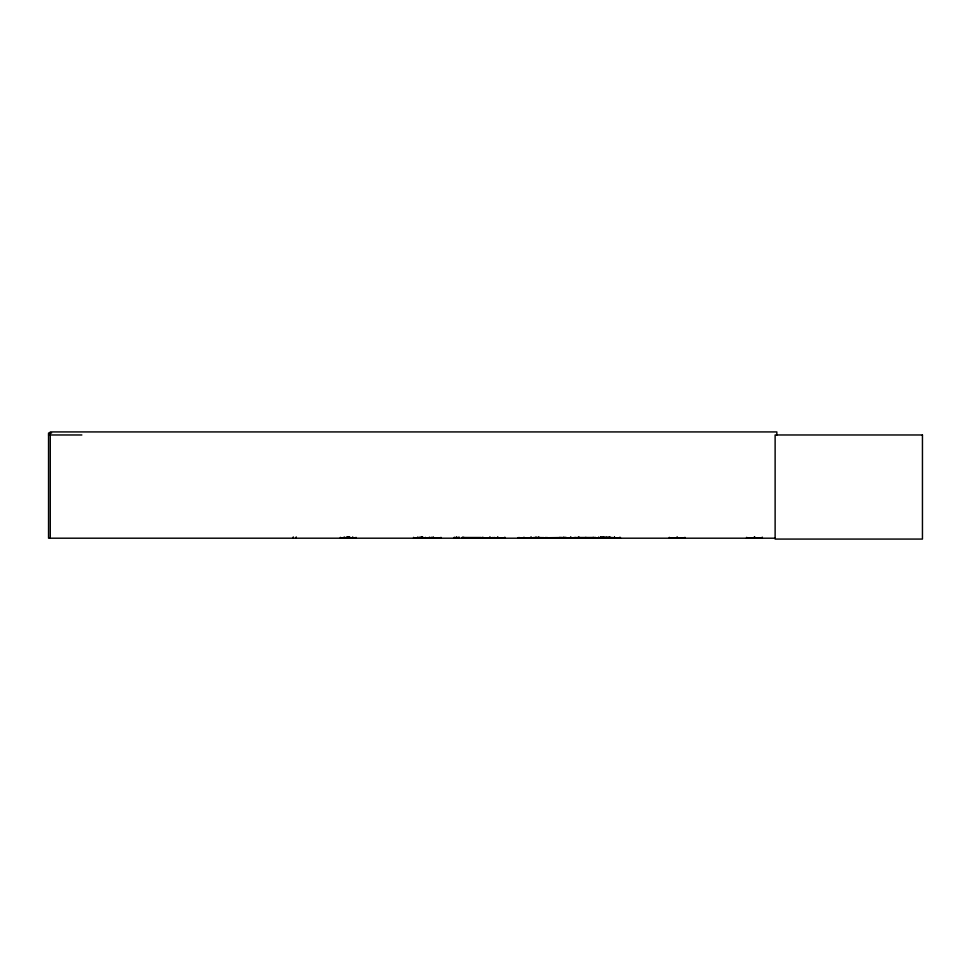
<?xml version="1.0" encoding="UTF-8"?>
<svg xmlns="http://www.w3.org/2000/svg" width="971" height="971" viewBox="0 0 971 971"><rect width="100%" height="100%" fill="white"/><g stroke="black" fill="none" stroke-linecap="round" stroke-linejoin="round"><path stroke-width="1.46" d="M429.206 538.092L429.376 537.121M608.744 538.165L608.756 537.339M746.687 538.165L746.687 537.339L746.541 538.201L762.308 538.165L762.296 537.339M421.487 538.165L421.693 537.121M482.284 538.201L505.381 538.116M523.879 538.068L522.981 538.165L523.454 537.509L523.964 538.14M536.126 538.165L535.3 538.165L535.786 537.509L536.247 538.177L536.21 537.121M605.734 538.165L605.795 537.339M606.292 538.055L606.39 537.376M454.149 538.068L454.185 537.412M620.603 538.055L517.786 538.116L566.093 537.509L566.603 538.14L565.68 538.189M566.154 537.825L517.883 538.189M541.684 538.116L542.206 537.509L542.704 538.14L541.854 538.165M543.517 537.825L542.971 538.165L543.457 537.509L543.796 538.165M547.292 537.825L548.955 538.165M564.904 537.825L566.093 537.509M421.815 538.092L421.875 537.412L421.924 538.201M494.664 538.092L494.725 537.412L494.797 538.201M535.725 538.092L535.786 537.412M563.629 538.092L563.702 537.412M519.133 538.189L519.546 537.509L519.958 538.201M525.117 538.201L524.704 537.509L524.194 538.116L524.765 537.825M536.611 538.189L537.036 537.509L537.533 538.14L536.963 537.825M546.952 538.189L547.365 537.509L547.862 538.14M564.491 538.165L564.843 537.509L565.316 538.177M453.603 538.092L454.076 538.092M51.584 433.017L48.55 433.017L48.55 538.201L775.319 538.201M48.55 434.972L81.855 434.972M461.917 537.521L481.361 537.521M576.495 537.521L595.939 537.521M461.88 537.8L481.398 537.8M576.458 537.8L595.976 537.776M606.39 537.946L598.403 538.031L598.427 537.376M461.905 538.14L481.385 538.14M538.869 538.201L538.699 537.121M431.379 538.092L431.27 537.412M612.143 538.055L620.105 538.055L620.008 537.376M518.296 537.788L518.793 538.14L518.296 537.509M504.981 538.092L504.908 537.412M493.025 538.092L492.952 537.412L492.892 538.201M463.883 538.092L463.835 537.412L463.786 538.201M538.104 537.983L538.104 537.412M608.853 538.092L608.853 537.339M593.245 538.092L593.232 537.339M776.836 434.972L776.836 431.925L50.261 431.925L50.261 538.201M762.162 537.339L762.15 538.201M754.746 537.121L754.71 538.201L754.673 537.121M754.127 537.121L754.091 538.201M684.931 537.339L684.931 538.201L669.322 538.092L669.322 537.339M677.394 537.121L677.394 538.201M676.86 537.121L676.86 538.201M619.923 537.303L619.923 538.165M614.582 537.084L614.582 538.165M614.303 537.084L614.303 538.165M611.961 537.303L611.961 538.165M610.589 537.339L610.589 538.201M610.261 537.339L610.261 538.201M609.982 537.339L609.982 538.201M609.642 537.339L609.642 538.201M609.485 537.339L609.485 538.201M609.327 537.339L609.242 538.201M608.21 537.339L608.21 538.201M607.943 537.339L607.943 538.201M607.336 537.339L607.336 538.201M607.093 537.339L607.009 538.201M606.487 537.303L606.487 538.165M606.086 537.339L606.086 538.201M605.261 537.339L605.261 538.201M605.006 537.339L605.006 538.201M604.132 537.084L604.132 538.165M603.853 537.084L603.853 538.165M603.695 537.339L603.695 538.201M603.525 537.339L603.537 538.201M602.991 537.339L602.991 538.201M602.833 537.339L602.833 538.201M602.675 537.339L602.675 538.201M602.396 537.339L602.396 538.201M602.02 537.339L602.02 538.201M601.231 537.121L601.304 538.201M601.025 537.339L601.025 538.201M600.77 537.121L600.77 538.201M600.685 537.121L600.685 538.201M599.944 537.339L599.944 538.201M598.524 537.303L598.524 538.165M585.829 537.339L585.829 538.201M579.056 537.121L579.056 538.201M578.643 537.121L578.643 538.201M575.415 537.339L575.415 538.201M570.96 537.121L570.96 538.201M570.547 537.121L570.547 538.201M563.775 537.339L563.775 538.201M545.981 537.339L545.981 538.201M539.111 537.121L539.111 538.201M537.898 537.339L538.007 538.201M535.858 537.339L535.858 538.201M534.086 537.339L534.086 538.201M531.246 537.121L531.246 538.201M530.834 537.121L530.834 538.201M523.964 537.339L523.964 538.201M504.847 537.339L504.847 538.201M497.953 537.121L497.953 538.201M497.54 537.121L497.54 538.201M490.149 537.121L490.149 538.201M489.724 537.121L489.724 538.201M462.888 537.121L462.888 538.201M458.931 536.902L458.931 538.201M456.783 536.902L456.783 538.201M456.079 537.121L456.079 538.201M454.392 537.339L454.294 538.201M440.955 537.339L440.955 538.201L413.597 538.165L413.597 537.339M433.418 537.121L433.418 538.201M432.872 537.121L432.872 538.201M431.16 537.339L431.063 538.201M425.347 537.339L425.347 538.201M422.822 537.121L422.822 538.201M422.13 536.902L422.13 538.201M421.147 537.121L421.123 538.201M419.994 536.902L419.982 538.201M417.846 536.902L417.846 538.201M356.005 537.339L355.993 538.201L340.384 538.201L340.396 537.339M352.679 536.902L352.679 538.201M349.73 536.902L349.73 538.201M349.232 537.121L349.244 538.201M348.48 537.121L348.48 538.201M348.286 536.902L348.286 538.201M347.921 537.121L347.934 538.201M347.557 537.339L347.557 538.201M347.448 537.339L347.448 538.201M346.38 536.902L346.38 538.201M344.232 536.902L344.232 538.201M296.228 536.902L296.228 538.201M293.278 536.902L293.278 538.201M482.769 537.983L482.842 537.339L482.769 537.983M540.944 537.509C539.306 538.298 542.558 538.347 540.944 537.509M559.684 537.509C558.058 538.298 561.299 538.347 559.684 537.509M560.935 537.509C559.308 538.298 562.561 538.347 560.935 537.509M922.45 434.972L775.125 434.972L775.125 539.075L922.45 539.075L922.45 434.972M574.334 538.092L574.262 537.412L574.189 538.201"/></g></svg>
